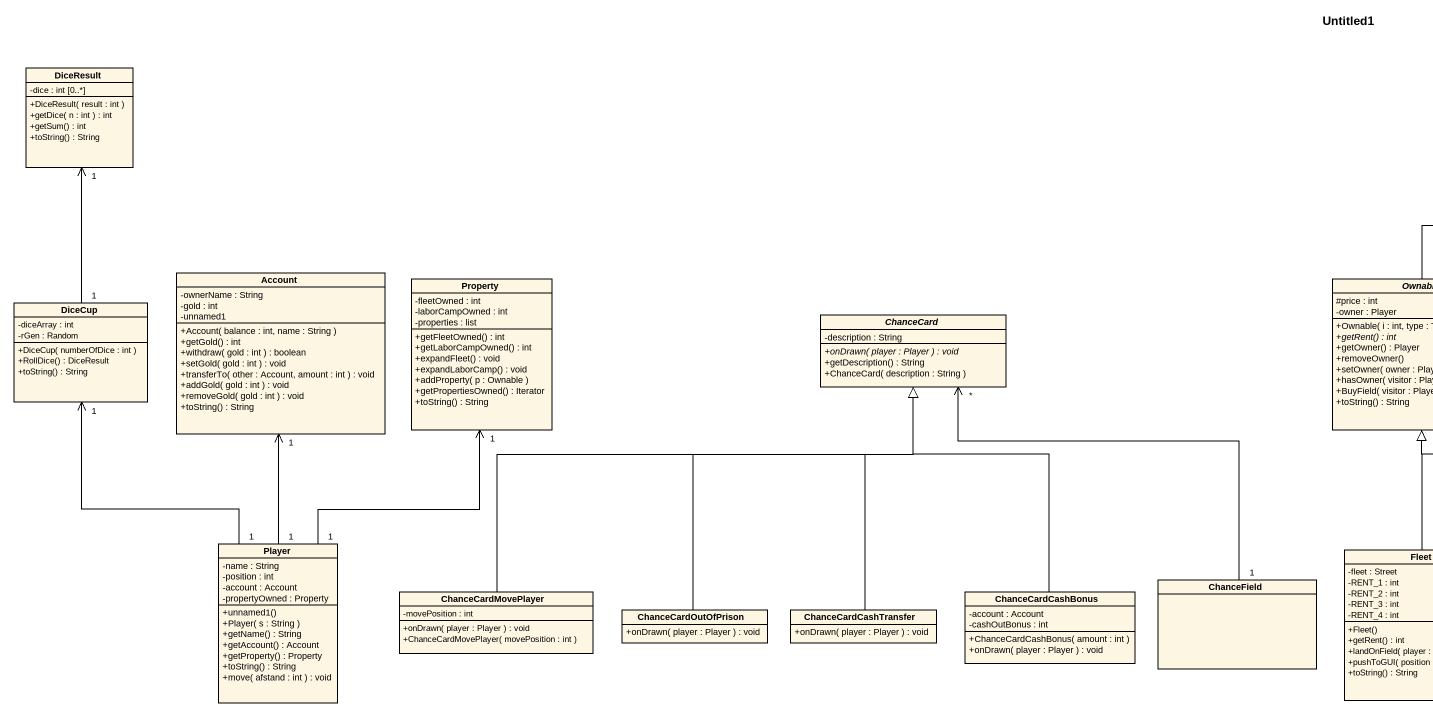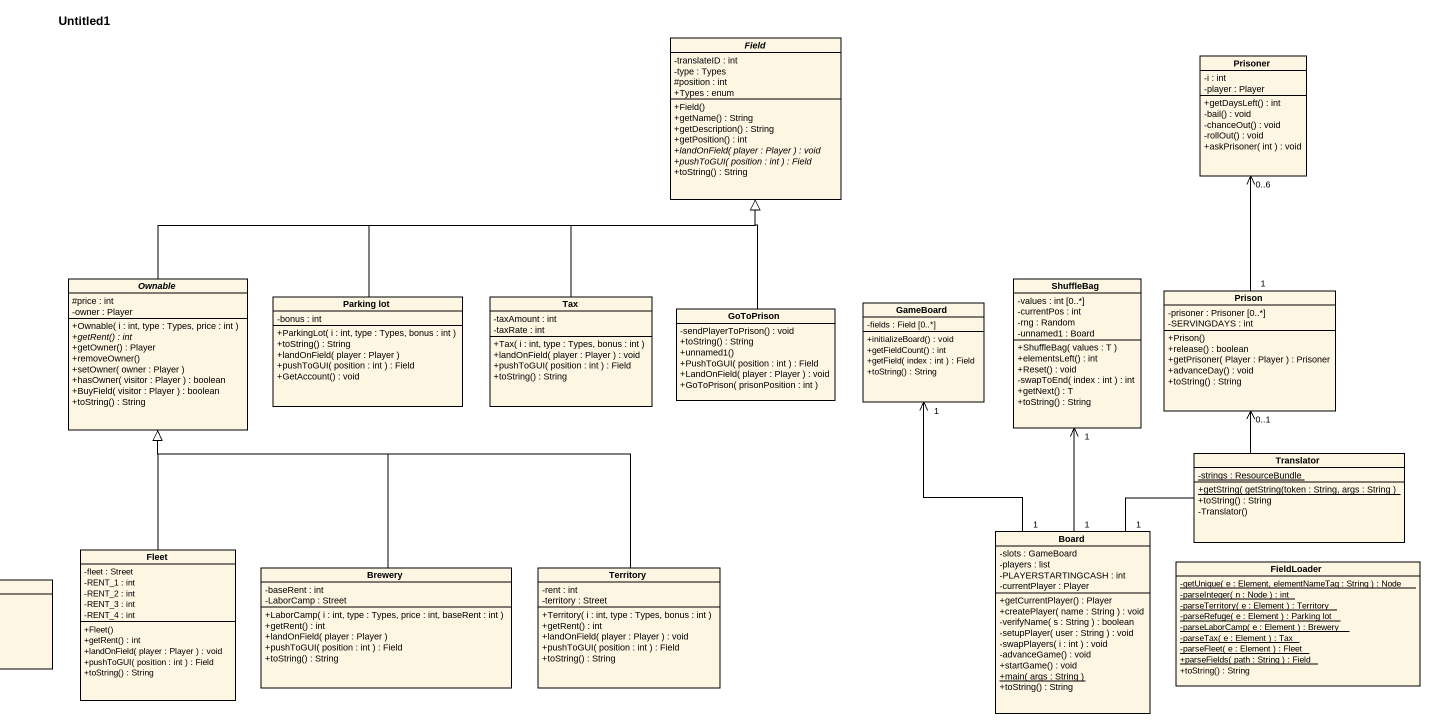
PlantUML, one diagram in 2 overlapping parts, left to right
@startuml
title Untitled1
hide circle
hide empty members
skinparam classAttributeIconSize 0
abstract class Field {
  -translateID : int
  -type : Types
  #position : int
  +Types : enum
  +Field()
  +getName() : String
  +getDescription() : String
  +getPosition() : int
  {abstract} +landOnField( player : Player ) : void
  {abstract} +pushToGUI( position : int ) : Field
  +toString() : String
}
class DiceResult {
  -dice : int [0..*]
  +DiceResult( result : int )
  +getDice( n : int ) : int
  +getSum() : int
  +toString() : String
}
class Prisoner {
  -i : int
  -player : Player
  +getDaysLeft() : int
  -bail() : void
  -chanceOut() : void
  -rollOut() : void
  +askPrisoner( int ) : void
}
class Account {
  -ownerName : String
  -gold : int
  -unnamed1
  +Account( balance : int, name : String )
  +getGold() : int
  +withdraw( gold : int ) : boolean
  +setGold( gold : int ) : void
  +transferTo( other : Account, amount : int ) : void
  +addGold( gold : int ) : void
  +removeGold( gold : int ) : void
  +toString() : String
}
class Property {
  -fleetOwned : int
  -laborCampOwned : int
  -properties : list
  +getFleetOwned() : int
  +getLaborCampOwned() : int
  +expandFleet() : void
  +expandLaborCamp() : void
  +addProperty( p : Ownable )
  +getPropertiesOwned() : Iterator
  +toString() : String
}
abstract class Ownable {
  #price : int
  -owner : Player
  +Ownable( i : int, type : Types, price : int )
  {abstract} +getRent() : int
  +getOwner() : Player
  +removeOwner()
  +setOwner( owner : Player )
  +hasOwner( visitor : Player ) : boolean
  +BuyField( visitor : Player ) : boolean
  +toString() : String
}
class ShuffleBag {
  -values : int [0..*]
  -currentPos : int
  -rng : Random
  -unnamed1 : Board
  +ShuffleBag( values : T )
  +elementsLeft() : int
  +Reset() : void
  -swapToEnd( index : int ) : int
  +getNext() : T
  +toString() : String
}
class DiceCup {
  -diceArray : int
  -rGen : Random
  +DiceCup( numberOfDice : int )
  +RollDice() : DiceResult
  +toString() : String
}
abstract class ChanceCard {
  -description : String
  {abstract} +onDrawn( player : Player ) : void
  +getDescription() : String
  +ChanceCard( description : String )
}
class "Parking lot" as Parking_lot {
  -bonus : int
  +ParkingLot( i : int, type : Types, bonus : int )
  +toString() : String
  +landOnField( player : Player )
  +pushToGUI( position : int ) : Field
  +GetAccount() : void
}
class Tax {
  -taxAmount : int
  -taxRate : int
  +Tax( i : int, type : Types, bonus : int )
  +landOnField( player : Player ) : void
  +pushToGUI( position : int ) : Field
  +toString() : String
}
class GoToPrison {
  -sendPlayerToPrison() : void
  +toString() : String
  +unnamed1()
  +PushToGUI( position : int ) : Field
  +LandOnField( player : Player ) : void
  +GoToPrison( prisonPosition : int )
}
class GameBoard {
  -fields : Field [0..*]
  +initializeBoard() : void
  +getFieldCount() : int
  +getField( index : int ) : Field
  +toString() : String
}
class Prison {
  -prisoner : Prisoner [0..*]
  -SERVINGDAYS : int
  +Prison()
  +release() : boolean
  +getPrisoner( Player : Player ) : Prisoner
  +advanceDay() : void
  +toString() : String
}
class Translator {
  {static} -strings : ResourceBundle
  {static} +getString( getString(token : String, args : String )
  +toString() : String
  -Translator()
}
class Player {
  -name : String
  -position : int
  -account : Account
  -propertyOwned : Property
  +unnamed1()
  +Player( s : String )
  +getName() : String
  +getAccount() : Account
  +getProperty() : Property
  +toString() : String
  +move( afstand : int ) : void
}
class Fleet {
  -fleet : Street
  -RENT_1 : int
  -RENT_2 : int
  -RENT_3 : int
  -RENT_4 : int
  +Fleet()
  +getRent() : int
  +landOnField( player : Player ) : void
  +pushToGUI( position : int ) : Field
  +toString() : String
}
class Board {
  -slots : GameBoard
  -players : list
  -PLAYERSTARTINGCASH : int
  -currentPlayer : Player
  +getCurrentPlayer() : Player
  +createPlayer( name : String ) : void
  -verifyName( s : String ) : boolean
  -setupPlayer( user : String ) : void
  -swapPlayers( i : int ) : void
  -advanceGame() : void
  +startGame() : void
  {static} +main( args : String )
  +toString() : String
}
class ChanceField
class Brewery {
  -baseRent : int
  -LaborCamp : Street
  +LaborCamp( i : int, type : Types, price : int, baseRent : int )
  +getRent() : int
  +landOnField( player : Player )
  +pushToGUI( position : int ) : Field
  +toString() : String
}
class Territory {
  -rent : int
  -territory : Street
  +Territory( i : int, type : Types, bonus : int )
  +getRent() : int
  +landOnField( player : Player ) : void
  +pushToGUI( position : int ) : Field
  +toString() : String
}
class FieldLoader {
  {static} -getUnique( e : Element, elementNameTag : String ) : Node
  {static} -parseInteger( n : Node ) : int
  {static} -parseTerritory( e : Element ) : Territory
  {static} -parseRefuge( e : Element ) : Parking lot
  {static} -parseLaborCamp( e : Element ) : Brewery
  {static} -parseTax( e : Element ) : Tax
  {static} -parseFleet( e : Element ) : Fleet
  {static} +parseFields( path : String ) : Field
  +toString() : String
}
class ChanceCardMovePlayer {
  -movePosition : int
  +onDrawn( player : Player ) : void
  +ChanceCardMovePlayer( movePosition : int )
}
class ChanceCardOutOfPrison {
  +onDrawn( player : Player ) : void
}
class ChanceCardCashTransfer {
  +onDrawn( player : Player ) : void
}
class ChanceCardCashBonus {
  -account : Account
  -cashOutBonus : int
  +ChanceCardCashBonus( amount : int )
  +onDrawn( player : Player ) : void
}
Ownable -right-|> Field
DiceCup "1" -up-> "1" DiceResult
Parking_lot -up-|> Field
Tax -up-|> Field
GoToPrison -up-|> Field
Prison "1" -up-> "0..6" Prisoner
Player "1" -up-> "1" Account
Player "1" -up-> "1" Property
Player "1" -up-> "1" DiceCup
Fleet -up-|> Ownable
Board "1" -up-> "1" ShuffleBag
Board "1" -up-> "1" GameBoard
Board "1" -up-> "0..1" Prison
ChanceField "1" -up-> "*" ChanceCard
Brewery -up-|> Ownable
Territory -left-|> Ownable
ChanceCardMovePlayer -up-|> ChanceCard
ChanceCardOutOfPrison -up-|> ChanceCard
ChanceCardCashTransfer -up-|> ChanceCard
ChanceCardCashBonus -up-|> ChanceCard
@enduml
